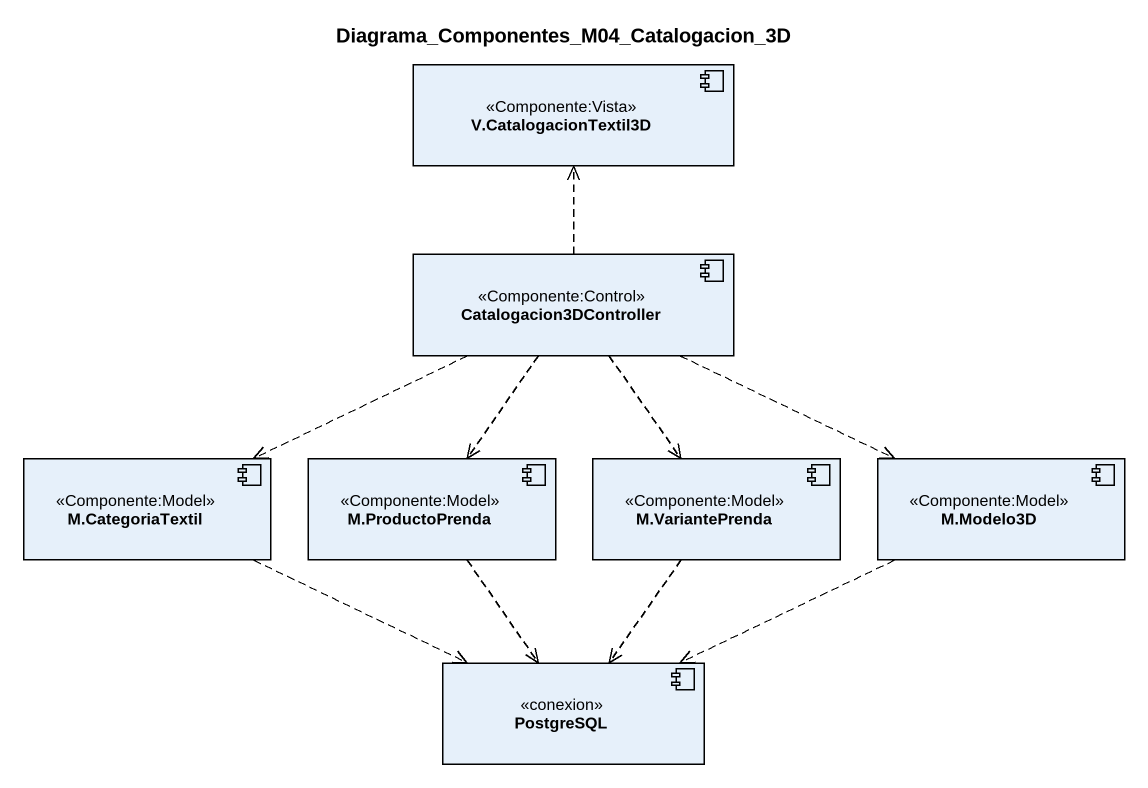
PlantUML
@startuml
title Diagrama_Componentes_M04_Catalogacion_3D
component "V.CatalogacionTextil3D" as V_CatalogacionTextil3D <<Componente:Vista>>
component Catalogacion3DController <<Componente:Control>>
component "M.CategoriaTextil" as M_CategoriaTextil <<Componente:Model>>
component "M.ProductoPrenda" as M_ProductoPrenda <<Componente:Model>>
component "M.VariantePrenda" as M_VariantePrenda <<Componente:Model>>
component "M.Modelo3D" as M_Modelo3D <<Componente:Model>>
component PostgreSQL <<conexion>>
Catalogacion3DController .up.> V_CatalogacionTextil3D
Catalogacion3DController .left.> M_CategoriaTextil
Catalogacion3DController ..> M_ProductoPrenda
Catalogacion3DController ..> M_VariantePrenda
Catalogacion3DController .right.> M_Modelo3D
M_CategoriaTextil .right.> PostgreSQL
M_ProductoPrenda ..> PostgreSQL
M_VariantePrenda ..> PostgreSQL
M_Modelo3D .left.> PostgreSQL
@enduml
